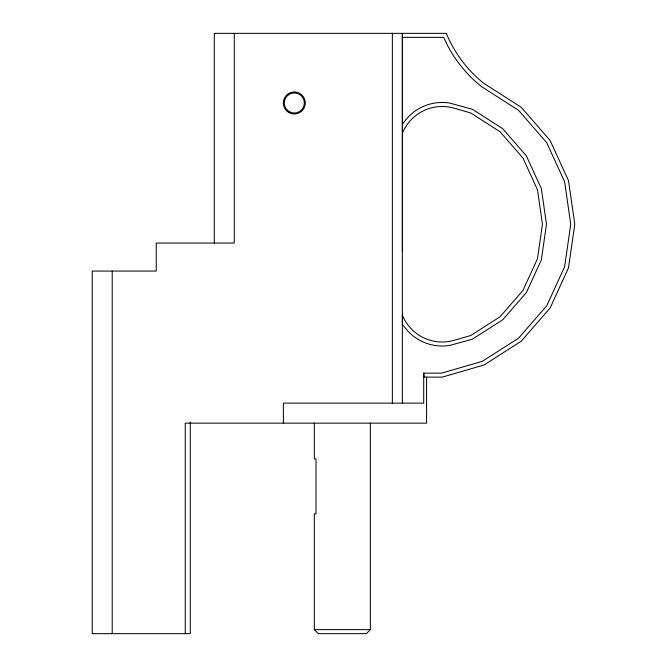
<?xml version="1.0" encoding="UTF-8"?>
<svg xmlns="http://www.w3.org/2000/svg" width="667" height="667" viewBox="0 0 667 667"><rect width="100%" height="100%" fill="white"/><g stroke="black" fill="none" stroke-linecap="round" stroke-linejoin="round"><path stroke-width="1" d="M402.368 251.059L402.368 33.35L402.368 403.135M402.368 124.087L407.862 117.409A46.965 46.965 0 0 1 449.7 103.06L472.378 109.288L502.718 128.681L526.346 155.861L541.346 188.603L546.481 224.245L541.346 259.888L526.346 292.63L502.718 319.81L472.378 339.203L449.7 345.431A46.965 46.965 0 0 1 407.862 331.082L402.368 324.404L402.368 315.091A42.955 42.955 0 0 0 454.194 340.312L470.71 335.526L500.075 316.75L522.953 290.445L537.469 258.746L542.438 224.245L537.469 189.745L522.953 158.046L500.075 131.741L470.71 112.965L454.194 108.179A42.963 42.963 0 0 0 402.368 133.4M370.352 423.145L370.352 629.648L366.35 633.65L318.326 633.65L314.324 629.648L314.324 513.79L316.008 513.79L316.008 458.963L314.324 458.963L314.324 423.145M402.368 37.352L443.68 37.352L447.19 44.781A129.123 129.123 0 0 0 477.372 83.15L481.699 86.743L518.567 110.313L546.74 142.713L564.615 181.749L570.744 224.245L564.615 266.742L546.74 305.778L518.567 338.177L482.391 361.297L441.671 373.12L423.712 373.12L423.712 403.135L283.375 403.135L283.375 423.145M314.324 629.648L370.352 629.648M423.712 373.12L424.212 377.122L442.238 377.122L484.059 364.982L521.21 341.237L550.142 307.971L568.492 267.884L574.787 224.245L568.492 180.607L550.142 140.52L521.21 107.254L484.059 83.508A125.121 125.121 0 0 1 446.298 33.35L214.274 33.35L214.274 243.055M426.58 377.122L426.58 423.145L185.259 423.145L185.259 633.65M392.363 33.35L392.363 403.135M234.284 33.35L234.284 243.055L156.245 243.055L156.245 271.069L92.213 271.069L92.213 633.65L190.262 633.65L190.262 422.211M112.223 271.069L112.223 633.65M289.311 111.647A10.005 10.005 0 0 0 304.319 102.985A10.005 10.005 0 0 0 289.311 94.322A10.005 10.005 0 0 0 289.311 111.647M288.811 112.515A11.005 11.005 0 0 0 305.319 102.985A11.005 11.005 0 0 0 288.811 93.455A11.005 11.005 0 0 0 288.811 112.515"/></g></svg>
